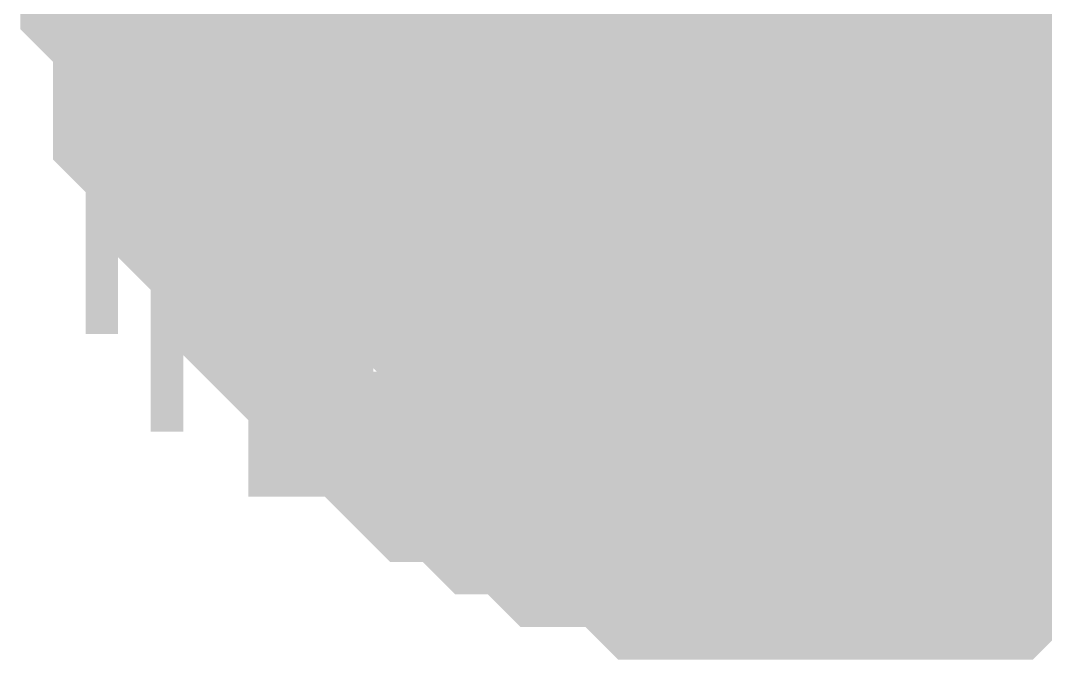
# Model space of a CAD drawing. Header units: inches. Extents: x 0 to 841, y 0 to 594.
# Drawn here: x 429.365 to 430.188, y 236.828 to 237.341 of the extents above; entities that cross this region are included whole.
import ezdxf

# ---------------------------------------------------------------- set-up
doc = ezdxf.new("R2010")
doc.units = ezdxf.units.IN
doc.layers.add('Sheet', color=255, linetype='Continuous')

msp = doc.modelspace()

# ---------------------------------------------------------------- linework, layer by layer
at = {"layer": 'Sheet'}
msp.add_lwpolyline([(429.74601, 237.50001, 0.508, 0.508, 1), (430.25401, 237.50001, 0.508, 0.508, 1)], format="xyseb", close=True, dxfattribs=at)
for points in [[(430.01168, 236.97809, 0.29972, 0.29972, 0), (429.98555, 236.97809, 0.29972, 0.29972, 0), (429.95942, 236.97809, 0.29972, 0.29972, 0), (429.93329, 236.97809, 0.29972, 0.29972, 0), (429.90716, 236.97809, 0.29972, 0.29972, 0), (429.88103, 237.00422, 0.29972, 0.29972, 0), (429.8549, 237.00422, 0.29972, 0.29972, 0), (429.82877, 237.00422, 0.29972, 0.29972, 0), (429.80263, 237.03035, 0.29972, 0.29972, 0), (429.80263, 237.03035, 0.29972, 0.29972, 0), (429.7765, 237.03035, 0.29972, 0.29972, 0), (429.75037, 237.05648, 0.29972, 0.29972, 0), (429.72424, 237.05648, 0.29972, 0.29972, 0), (429.69811, 237.08262, 0.29972, 0.29972, 0), (429.69811, 237.10875, 0.29972, 0.29972, 0), (429.67198, 237.10875, 0.29972, 0.29972, 0), (429.64585, 237.13488, 0.29972, 0.29972, 0), (429.64585, 237.16101, 0.29972, 0.29972, 0), (429.61972, 237.16101, 0.29972, 0.29972, 0), (429.61972, 237.18714, 0.29972, 0.29972, 0), (429.59359, 237.21327, 0.29972, 0.29972, 0), (429.59359, 237.2394, 0.29972, 0.29972, 0), (429.56746, 237.2394, 0.29972, 0.29972, 0), (429.56746, 237.26553, 0.29972, 0.29972, 0), (429.54132, 237.29166, 0.29972, 0.29972, 0), (429.54132, 237.31779, 0.29972, 0.29972, 0), (429.54132, 237.34392, 0.29972, 0.29972, 0), (429.54132, 237.37005, 0.29972, 0.29972, 0), (429.51519, 237.39618, 0.29972, 0.29972, 0), (429.51519, 237.42231, 0.29972, 0.29972, 0), (429.51519, 237.44844, 0.29972, 0.29972, 0), (429.51519, 237.47457, 0.29972, 0.29972, 0), (429.51519, 237.5007, 0.29972, 0.29972, 0)], [(430.01168, 236.97809, 0.29972, 0.29972, 0), (429.98555, 236.97809, 0.29972, 0.29972, 0), (429.95942, 236.97809, 0.29972, 0.29972, 0), (429.93329, 236.97809, 0.29972, 0.29972, 0), (429.90716, 236.97809, 0.29972, 0.29972, 0), (429.88103, 237.00422, 0.29972, 0.29972, 0), (429.8549, 237.00422, 0.29972, 0.29972, 0), (429.82877, 237.00422, 0.29972, 0.29972, 0), (429.80263, 237.03035, 0.29972, 0.29972, 0), (429.80263, 237.03035, 0.29972, 0.29972, 0), (429.7765, 237.03035, 0.29972, 0.29972, 0), (429.75037, 237.05648, 0.29972, 0.29972, 0), (429.72424, 237.05648, 0.29972, 0.29972, 0), (429.69811, 237.08262, 0.29972, 0.29972, 0), (429.69811, 237.10875, 0.29972, 0.29972, 0), (429.67198, 237.10875, 0.29972, 0.29972, 0), (429.64585, 237.13488, 0.29972, 0.29972, 0), (429.64585, 237.16101, 0.29972, 0.29972, 0), (429.61972, 237.16101, 0.29972, 0.29972, 0), (429.61972, 237.18714, 0.29972, 0.29972, 0), (429.59359, 237.21327, 0.29972, 0.29972, 0), (429.59359, 237.2394, 0.29972, 0.29972, 0), (429.56746, 237.2394, 0.29972, 0.29972, 0), (429.56746, 237.26553, 0.29972, 0.29972, 0), (429.54132, 237.29166, 0.29972, 0.29972, 0), (429.54132, 237.31779, 0.29972, 0.29972, 0), (429.54132, 237.34392, 0.29972, 0.29972, 0), (429.54132, 237.37005, 0.29972, 0.29972, 0), (429.51519, 237.39618, 0.29972, 0.29972, 0), (429.51519, 237.42231, 0.29972, 0.29972, 0), (429.51519, 237.44844, 0.29972, 0.29972, 0), (429.51519, 237.47457, 0.29972, 0.29972, 0), (429.51519, 237.5007, 0.29972, 0.29972, 0)], [(430.01168, 236.97809, 0.29972, 0.29972, 0), (429.98555, 236.97809, 0.29972, 0.29972, 0), (429.95942, 236.97809, 0.29972, 0.29972, 0), (429.93329, 236.97809, 0.29972, 0.29972, 0), (429.90716, 236.97809, 0.29972, 0.29972, 0), (429.88103, 237.00422, 0.29972, 0.29972, 0), (429.8549, 237.00422, 0.29972, 0.29972, 0), (429.82877, 237.00422, 0.29972, 0.29972, 0), (429.80263, 237.03035, 0.29972, 0.29972, 0), (429.80263, 237.03035, 0.29972, 0.29972, 0), (429.7765, 237.03035, 0.29972, 0.29972, 0), (429.75037, 237.05648, 0.29972, 0.29972, 0), (429.72424, 237.05648, 0.29972, 0.29972, 0), (429.69811, 237.08262, 0.29972, 0.29972, 0), (429.69811, 237.10875, 0.29972, 0.29972, 0), (429.67198, 237.10875, 0.29972, 0.29972, 0), (429.64585, 237.13488, 0.29972, 0.29972, 0), (429.64585, 237.16101, 0.29972, 0.29972, 0), (429.61972, 237.16101, 0.29972, 0.29972, 0), (429.61972, 237.18714, 0.29972, 0.29972, 0), (429.59359, 237.21327, 0.29972, 0.29972, 0), (429.59359, 237.2394, 0.29972, 0.29972, 0), (429.56746, 237.2394, 0.29972, 0.29972, 0), (429.56746, 237.26553, 0.29972, 0.29972, 0), (429.54132, 237.29166, 0.29972, 0.29972, 0), (429.54132, 237.31779, 0.29972, 0.29972, 0), (429.54132, 237.34392, 0.29972, 0.29972, 0), (429.54132, 237.37005, 0.29972, 0.29972, 0), (429.51519, 237.39618, 0.29972, 0.29972, 0), (429.51519, 237.42231, 0.29972, 0.29972, 0), (429.51519, 237.44844, 0.29972, 0.29972, 0), (429.51519, 237.47457, 0.29972, 0.29972, 0), (429.51519, 237.5007, 0.29972, 0.29972, 0)], [(430.01168, 236.97809, 0.29972, 0.29972, 0), (429.98555, 236.97809, 0.29972, 0.29972, 0), (429.95942, 236.97809, 0.29972, 0.29972, 0), (429.93329, 236.97809, 0.29972, 0.29972, 0), (429.90716, 236.97809, 0.29972, 0.29972, 0), (429.88103, 237.00422, 0.29972, 0.29972, 0), (429.8549, 237.00422, 0.29972, 0.29972, 0), (429.82877, 237.00422, 0.29972, 0.29972, 0), (429.80263, 237.03035, 0.29972, 0.29972, 0), (429.80263, 237.03035, 0.29972, 0.29972, 0), (429.7765, 237.03035, 0.29972, 0.29972, 0), (429.75037, 237.05648, 0.29972, 0.29972, 0), (429.72424, 237.05648, 0.29972, 0.29972, 0), (429.69811, 237.08262, 0.29972, 0.29972, 0), (429.69811, 237.10875, 0.29972, 0.29972, 0), (429.67198, 237.10875, 0.29972, 0.29972, 0), (429.64585, 237.13488, 0.29972, 0.29972, 0), (429.64585, 237.16101, 0.29972, 0.29972, 0), (429.61972, 237.16101, 0.29972, 0.29972, 0), (429.61972, 237.18714, 0.29972, 0.29972, 0), (429.59359, 237.21327, 0.29972, 0.29972, 0), (429.59359, 237.2394, 0.29972, 0.29972, 0), (429.56746, 237.2394, 0.29972, 0.29972, 0), (429.56746, 237.26553, 0.29972, 0.29972, 0), (429.54132, 237.29166, 0.29972, 0.29972, 0), (429.54132, 237.31779, 0.29972, 0.29972, 0), (429.54132, 237.34392, 0.29972, 0.29972, 0), (429.54132, 237.37005, 0.29972, 0.29972, 0), (429.51519, 237.39618, 0.29972, 0.29972, 0), (429.51519, 237.42231, 0.29972, 0.29972, 0), (429.51519, 237.44844, 0.29972, 0.29972, 0), (429.51519, 237.47457, 0.29972, 0.29972, 0), (429.51519, 237.5007, 0.29972, 0.29972, 0)], [(430.01168, 236.97809, 0.29972, 0.29972, 0), (429.98555, 236.97809, 0.29972, 0.29972, 0), (429.95942, 236.97809, 0.29972, 0.29972, 0), (429.93329, 236.97809, 0.29972, 0.29972, 0), (429.90716, 236.97809, 0.29972, 0.29972, 0), (429.88103, 237.00422, 0.29972, 0.29972, 0), (429.8549, 237.00422, 0.29972, 0.29972, 0), (429.82877, 237.00422, 0.29972, 0.29972, 0), (429.80263, 237.03035, 0.29972, 0.29972, 0), (429.80263, 237.03035, 0.29972, 0.29972, 0), (429.7765, 237.03035, 0.29972, 0.29972, 0), (429.75037, 237.05648, 0.29972, 0.29972, 0), (429.72424, 237.05648, 0.29972, 0.29972, 0), (429.69811, 237.08262, 0.29972, 0.29972, 0), (429.69811, 237.10875, 0.29972, 0.29972, 0), (429.67198, 237.10875, 0.29972, 0.29972, 0), (429.64585, 237.13488, 0.29972, 0.29972, 0), (429.64585, 237.16101, 0.29972, 0.29972, 0), (429.61972, 237.16101, 0.29972, 0.29972, 0), (429.61972, 237.18714, 0.29972, 0.29972, 0), (429.59359, 237.21327, 0.29972, 0.29972, 0), (429.59359, 237.2394, 0.29972, 0.29972, 0), (429.56746, 237.2394, 0.29972, 0.29972, 0), (429.56746, 237.26553, 0.29972, 0.29972, 0), (429.54132, 237.29166, 0.29972, 0.29972, 0), (429.54132, 237.31779, 0.29972, 0.29972, 0), (429.54132, 237.34392, 0.29972, 0.29972, 0), (429.54132, 237.37005, 0.29972, 0.29972, 0), (429.51519, 237.39618, 0.29972, 0.29972, 0), (429.51519, 237.42231, 0.29972, 0.29972, 0), (429.51519, 237.44844, 0.29972, 0.29972, 0), (429.51519, 237.47457, 0.29972, 0.29972, 0), (429.51519, 237.5007, 0.29972, 0.29972, 0)], [(430.01168, 236.97809, 0.29972, 0.29972, 0), (429.98555, 236.97809, 0.29972, 0.29972, 0), (429.95942, 236.97809, 0.29972, 0.29972, 0), (429.93329, 236.97809, 0.29972, 0.29972, 0), (429.90716, 236.97809, 0.29972, 0.29972, 0), (429.88103, 237.00422, 0.29972, 0.29972, 0), (429.8549, 237.00422, 0.29972, 0.29972, 0), (429.82877, 237.00422, 0.29972, 0.29972, 0), (429.80263, 237.03035, 0.29972, 0.29972, 0), (429.80263, 237.03035, 0.29972, 0.29972, 0), (429.7765, 237.03035, 0.29972, 0.29972, 0), (429.75037, 237.05648, 0.29972, 0.29972, 0), (429.72424, 237.05648, 0.29972, 0.29972, 0), (429.69811, 237.08262, 0.29972, 0.29972, 0), (429.69811, 237.10875, 0.29972, 0.29972, 0), (429.67198, 237.10875, 0.29972, 0.29972, 0), (429.64585, 237.13488, 0.29972, 0.29972, 0), (429.64585, 237.16101, 0.29972, 0.29972, 0), (429.61972, 237.16101, 0.29972, 0.29972, 0), (429.61972, 237.18714, 0.29972, 0.29972, 0), (429.59359, 237.21327, 0.29972, 0.29972, 0), (429.59359, 237.2394, 0.29972, 0.29972, 0), (429.56746, 237.2394, 0.29972, 0.29972, 0), (429.56746, 237.26553, 0.29972, 0.29972, 0), (429.54132, 237.29166, 0.29972, 0.29972, 0), (429.54132, 237.31779, 0.29972, 0.29972, 0), (429.54132, 237.34392, 0.29972, 0.29972, 0), (429.54132, 237.37005, 0.29972, 0.29972, 0), (429.51519, 237.39618, 0.29972, 0.29972, 0), (429.51519, 237.42231, 0.29972, 0.29972, 0), (429.51519, 237.44844, 0.29972, 0.29972, 0), (429.51519, 237.47457, 0.29972, 0.29972, 0), (429.51519, 237.5007, 0.29972, 0.29972, 0)], [(430.01168, 236.97809, 0.09906, 0.09906, 0), (429.98555, 236.97809, 0.09906, 0.09906, 0), (429.95942, 236.97809, 0.09906, 0.09906, 0), (429.93329, 236.97809, 0.09906, 0.09906, 0), (429.90716, 236.97809, 0.09906, 0.09906, 0), (429.88103, 237.00422, 0.09906, 0.09906, 0), (429.8549, 237.00422, 0.09906, 0.09906, 0), (429.82877, 237.00422, 0.09906, 0.09906, 0), (429.80263, 237.03035, 0.09906, 0.09906, 0), (429.80263, 237.03035, 0.09906, 0.09906, 0), (429.7765, 237.03035, 0.09906, 0.09906, 0), (429.75037, 237.05648, 0.09906, 0.09906, 0), (429.72424, 237.05648, 0.09906, 0.09906, 0), (429.69811, 237.08262, 0.09906, 0.09906, 0), (429.69811, 237.10875, 0.09906, 0.09906, 0), (429.67198, 237.10875, 0.09906, 0.09906, 0), (429.64585, 237.13488, 0.09906, 0.09906, 0), (429.64585, 237.16101, 0.09906, 0.09906, 0), (429.61972, 237.16101, 0.09906, 0.09906, 0), (429.61972, 237.18714, 0.09906, 0.09906, 0), (429.59359, 237.21327, 0.09906, 0.09906, 0), (429.59359, 237.2394, 0.09906, 0.09906, 0), (429.56746, 237.2394, 0.09906, 0.09906, 0), (429.56746, 237.26553, 0.09906, 0.09906, 0), (429.54132, 237.29166, 0.09906, 0.09906, 0), (429.54132, 237.31779, 0.09906, 0.09906, 0), (429.54132, 237.34392, 0.09906, 0.09906, 0), (429.54132, 237.37005, 0.09906, 0.09906, 0), (429.51519, 237.39618, 0.09906, 0.09906, 0)], [(430.01168, 236.97809, 0.09906, 0.09906, 0), (429.98555, 236.97809, 0.09906, 0.09906, 0), (429.95942, 236.97809, 0.09906, 0.09906, 0), (429.93329, 236.97809, 0.09906, 0.09906, 0), (429.90716, 236.97809, 0.09906, 0.09906, 0), (429.88103, 237.00422, 0.09906, 0.09906, 0), (429.8549, 237.00422, 0.09906, 0.09906, 0), (429.82877, 237.00422, 0.09906, 0.09906, 0), (429.80263, 237.03035, 0.09906, 0.09906, 0), (429.80263, 237.03035, 0.09906, 0.09906, 0), (429.7765, 237.03035, 0.09906, 0.09906, 0), (429.75037, 237.05648, 0.09906, 0.09906, 0), (429.72424, 237.05648, 0.09906, 0.09906, 0), (429.69811, 237.08262, 0.09906, 0.09906, 0), (429.69811, 237.10875, 0.09906, 0.09906, 0), (429.67198, 237.10875, 0.09906, 0.09906, 0), (429.64585, 237.13488, 0.09906, 0.09906, 0), (429.64585, 237.16101, 0.09906, 0.09906, 0), (429.61972, 237.16101, 0.09906, 0.09906, 0), (429.61972, 237.18714, 0.09906, 0.09906, 0), (429.59359, 237.21327, 0.09906, 0.09906, 0), (429.59359, 237.2394, 0.09906, 0.09906, 0), (429.56746, 237.2394, 0.09906, 0.09906, 0), (429.56746, 237.26553, 0.09906, 0.09906, 0), (429.54132, 237.29166, 0.09906, 0.09906, 0), (429.54132, 237.31779, 0.09906, 0.09906, 0), (429.54132, 237.34392, 0.09906, 0.09906, 0), (429.54132, 237.37005, 0.09906, 0.09906, 0), (429.51519, 237.39618, 0.09906, 0.09906, 0)], [(430.01168, 236.97809, 0.09906, 0.09906, 0), (429.98555, 236.97809, 0.09906, 0.09906, 0), (429.95942, 236.97809, 0.09906, 0.09906, 0), (429.93329, 236.97809, 0.09906, 0.09906, 0), (429.90716, 236.97809, 0.09906, 0.09906, 0), (429.88103, 237.00422, 0.09906, 0.09906, 0), (429.8549, 237.00422, 0.09906, 0.09906, 0), (429.82877, 237.00422, 0.09906, 0.09906, 0), (429.80263, 237.03035, 0.09906, 0.09906, 0), (429.80263, 237.03035, 0.09906, 0.09906, 0), (429.7765, 237.03035, 0.09906, 0.09906, 0), (429.75037, 237.05648, 0.09906, 0.09906, 0), (429.72424, 237.05648, 0.09906, 0.09906, 0), (429.69811, 237.08262, 0.09906, 0.09906, 0), (429.69811, 237.10875, 0.09906, 0.09906, 0), (429.67198, 237.10875, 0.09906, 0.09906, 0), (429.64585, 237.13488, 0.09906, 0.09906, 0), (429.64585, 237.16101, 0.09906, 0.09906, 0), (429.61972, 237.16101, 0.09906, 0.09906, 0), (429.61972, 237.18714, 0.09906, 0.09906, 0), (429.59359, 237.21327, 0.09906, 0.09906, 0), (429.59359, 237.2394, 0.09906, 0.09906, 0), (429.56746, 237.2394, 0.09906, 0.09906, 0), (429.56746, 237.26553, 0.09906, 0.09906, 0), (429.54132, 237.29166, 0.09906, 0.09906, 0), (429.54132, 237.31779, 0.09906, 0.09906, 0), (429.54132, 237.34392, 0.09906, 0.09906, 0), (429.54132, 237.37005, 0.09906, 0.09906, 0), (429.51519, 237.39618, 0.09906, 0.09906, 0)], [(430.01168, 236.97809, 0.09906, 0.09906, 0), (429.98555, 236.97809, 0.09906, 0.09906, 0), (429.95942, 236.97809, 0.09906, 0.09906, 0), (429.93329, 236.97809, 0.09906, 0.09906, 0), (429.90716, 236.97809, 0.09906, 0.09906, 0), (429.88103, 237.00422, 0.09906, 0.09906, 0), (429.8549, 237.00422, 0.09906, 0.09906, 0), (429.82877, 237.00422, 0.09906, 0.09906, 0), (429.80263, 237.03035, 0.09906, 0.09906, 0), (429.80263, 237.03035, 0.09906, 0.09906, 0), (429.7765, 237.03035, 0.09906, 0.09906, 0), (429.75037, 237.05648, 0.09906, 0.09906, 0), (429.72424, 237.05648, 0.09906, 0.09906, 0), (429.69811, 237.08262, 0.09906, 0.09906, 0), (429.69811, 237.10875, 0.09906, 0.09906, 0), (429.67198, 237.10875, 0.09906, 0.09906, 0), (429.64585, 237.13488, 0.09906, 0.09906, 0), (429.64585, 237.16101, 0.09906, 0.09906, 0), (429.61972, 237.16101, 0.09906, 0.09906, 0), (429.61972, 237.18714, 0.09906, 0.09906, 0), (429.59359, 237.21327, 0.09906, 0.09906, 0), (429.59359, 237.2394, 0.09906, 0.09906, 0), (429.56746, 237.2394, 0.09906, 0.09906, 0), (429.56746, 237.26553, 0.09906, 0.09906, 0), (429.54132, 237.29166, 0.09906, 0.09906, 0), (429.54132, 237.31779, 0.09906, 0.09906, 0), (429.54132, 237.34392, 0.09906, 0.09906, 0), (429.54132, 237.37005, 0.09906, 0.09906, 0), (429.51519, 237.39618, 0.09906, 0.09906, 0)], [(430.01168, 236.97809, 0.09906, 0.09906, 0), (429.98555, 236.97809, 0.09906, 0.09906, 0), (429.95942, 236.97809, 0.09906, 0.09906, 0), (429.93329, 236.97809, 0.09906, 0.09906, 0), (429.90716, 236.97809, 0.09906, 0.09906, 0), (429.88103, 237.00422, 0.09906, 0.09906, 0), (429.8549, 237.00422, 0.09906, 0.09906, 0), (429.82877, 237.00422, 0.09906, 0.09906, 0), (429.80263, 237.03035, 0.09906, 0.09906, 0), (429.80263, 237.03035, 0.09906, 0.09906, 0), (429.7765, 237.03035, 0.09906, 0.09906, 0), (429.75037, 237.05648, 0.09906, 0.09906, 0), (429.72424, 237.05648, 0.09906, 0.09906, 0), (429.69811, 237.08262, 0.09906, 0.09906, 0), (429.69811, 237.10875, 0.09906, 0.09906, 0), (429.67198, 237.10875, 0.09906, 0.09906, 0), (429.64585, 237.13488, 0.09906, 0.09906, 0), (429.64585, 237.16101, 0.09906, 0.09906, 0), (429.61972, 237.16101, 0.09906, 0.09906, 0), (429.61972, 237.18714, 0.09906, 0.09906, 0), (429.59359, 237.21327, 0.09906, 0.09906, 0), (429.59359, 237.2394, 0.09906, 0.09906, 0), (429.56746, 237.2394, 0.09906, 0.09906, 0), (429.56746, 237.26553, 0.09906, 0.09906, 0), (429.54132, 237.29166, 0.09906, 0.09906, 0), (429.54132, 237.31779, 0.09906, 0.09906, 0), (429.54132, 237.34392, 0.09906, 0.09906, 0), (429.54132, 237.37005, 0.09906, 0.09906, 0), (429.51519, 237.39618, 0.09906, 0.09906, 0)], [(430.01168, 236.97809, 0.09906, 0.09906, 0), (429.98555, 236.97809, 0.09906, 0.09906, 0), (429.95942, 236.97809, 0.09906, 0.09906, 0), (429.93329, 236.97809, 0.09906, 0.09906, 0), (429.90716, 236.97809, 0.09906, 0.09906, 0), (429.88103, 237.00422, 0.09906, 0.09906, 0), (429.8549, 237.00422, 0.09906, 0.09906, 0), (429.82877, 237.00422, 0.09906, 0.09906, 0), (429.80263, 237.03035, 0.09906, 0.09906, 0), (429.80263, 237.03035, 0.09906, 0.09906, 0), (429.7765, 237.03035, 0.09906, 0.09906, 0), (429.75037, 237.05648, 0.09906, 0.09906, 0), (429.72424, 237.05648, 0.09906, 0.09906, 0), (429.69811, 237.08262, 0.09906, 0.09906, 0), (429.69811, 237.10875, 0.09906, 0.09906, 0), (429.67198, 237.10875, 0.09906, 0.09906, 0), (429.64585, 237.13488, 0.09906, 0.09906, 0), (429.64585, 237.16101, 0.09906, 0.09906, 0), (429.61972, 237.16101, 0.09906, 0.09906, 0), (429.61972, 237.18714, 0.09906, 0.09906, 0), (429.59359, 237.21327, 0.09906, 0.09906, 0), (429.59359, 237.2394, 0.09906, 0.09906, 0), (429.56746, 237.2394, 0.09906, 0.09906, 0), (429.56746, 237.26553, 0.09906, 0.09906, 0), (429.54132, 237.29166, 0.09906, 0.09906, 0), (429.54132, 237.31779, 0.09906, 0.09906, 0), (429.54132, 237.34392, 0.09906, 0.09906, 0), (429.54132, 237.37005, 0.09906, 0.09906, 0), (429.51519, 237.39618, 0.09906, 0.09906, 0)], [(430.35139, 237.10875, 0.29972, 0.29972, 0), (430.32525, 237.10875, 0.29972, 0.29972, 0), (430.32525, 237.08262, 0.29972, 0.29972, 0), (430.29912, 237.05648, 0.29972, 0.29972, 0), (430.27299, 237.05648, 0.29972, 0.29972, 0), (430.24686, 237.03035, 0.29972, 0.29972, 0), (430.22073, 237.03035, 0.29972, 0.29972, 0), (430.22073, 237.03035, 0.29972, 0.29972, 0), (430.1946, 237.00422, 0.29972, 0.29972, 0), (430.16847, 237.00422, 0.29972, 0.29972, 0), (430.14234, 237.00422, 0.29972, 0.29972, 0), (430.11621, 236.97809, 0.29972, 0.29972, 0), (430.09008, 236.97809, 0.29972, 0.29972, 0), (430.06394, 236.97809, 0.29972, 0.29972, 0), (430.03781, 236.97809, 0.29972, 0.29972, 0), (430.01168, 236.97809, 0.29972, 0.29972, 0)], [(430.35139, 237.10875, 0.29972, 0.29972, 0), (430.32525, 237.10875, 0.29972, 0.29972, 0), (430.32525, 237.08262, 0.29972, 0.29972, 0), (430.29912, 237.05648, 0.29972, 0.29972, 0), (430.27299, 237.05648, 0.29972, 0.29972, 0), (430.24686, 237.03035, 0.29972, 0.29972, 0), (430.22073, 237.03035, 0.29972, 0.29972, 0), (430.22073, 237.03035, 0.29972, 0.29972, 0), (430.1946, 237.00422, 0.29972, 0.29972, 0), (430.16847, 237.00422, 0.29972, 0.29972, 0), (430.14234, 237.00422, 0.29972, 0.29972, 0), (430.11621, 236.97809, 0.29972, 0.29972, 0), (430.09008, 236.97809, 0.29972, 0.29972, 0), (430.06394, 236.97809, 0.29972, 0.29972, 0), (430.03781, 236.97809, 0.29972, 0.29972, 0), (430.01168, 236.97809, 0.29972, 0.29972, 0)], [(430.35139, 237.10875, 0.29972, 0.29972, 0), (430.32525, 237.10875, 0.29972, 0.29972, 0), (430.32525, 237.08262, 0.29972, 0.29972, 0), (430.29912, 237.05648, 0.29972, 0.29972, 0), (430.27299, 237.05648, 0.29972, 0.29972, 0), (430.24686, 237.03035, 0.29972, 0.29972, 0), (430.22073, 237.03035, 0.29972, 0.29972, 0), (430.22073, 237.03035, 0.29972, 0.29972, 0), (430.1946, 237.00422, 0.29972, 0.29972, 0), (430.16847, 237.00422, 0.29972, 0.29972, 0), (430.14234, 237.00422, 0.29972, 0.29972, 0), (430.11621, 236.97809, 0.29972, 0.29972, 0), (430.09008, 236.97809, 0.29972, 0.29972, 0), (430.06394, 236.97809, 0.29972, 0.29972, 0), (430.03781, 236.97809, 0.29972, 0.29972, 0), (430.01168, 236.97809, 0.29972, 0.29972, 0)], [(430.35139, 237.10875, 0.29972, 0.29972, 0), (430.32525, 237.10875, 0.29972, 0.29972, 0), (430.32525, 237.08262, 0.29972, 0.29972, 0), (430.29912, 237.05648, 0.29972, 0.29972, 0), (430.27299, 237.05648, 0.29972, 0.29972, 0), (430.24686, 237.03035, 0.29972, 0.29972, 0), (430.22073, 237.03035, 0.29972, 0.29972, 0), (430.22073, 237.03035, 0.29972, 0.29972, 0), (430.1946, 237.00422, 0.29972, 0.29972, 0), (430.16847, 237.00422, 0.29972, 0.29972, 0), (430.14234, 237.00422, 0.29972, 0.29972, 0), (430.11621, 236.97809, 0.29972, 0.29972, 0), (430.09008, 236.97809, 0.29972, 0.29972, 0), (430.06394, 236.97809, 0.29972, 0.29972, 0), (430.03781, 236.97809, 0.29972, 0.29972, 0), (430.01168, 236.97809, 0.29972, 0.29972, 0)], [(430.35139, 237.10875, 0.29972, 0.29972, 0), (430.32525, 237.10875, 0.29972, 0.29972, 0), (430.32525, 237.08262, 0.29972, 0.29972, 0), (430.29912, 237.05648, 0.29972, 0.29972, 0), (430.27299, 237.05648, 0.29972, 0.29972, 0), (430.24686, 237.03035, 0.29972, 0.29972, 0), (430.22073, 237.03035, 0.29972, 0.29972, 0), (430.22073, 237.03035, 0.29972, 0.29972, 0), (430.1946, 237.00422, 0.29972, 0.29972, 0), (430.16847, 237.00422, 0.29972, 0.29972, 0), (430.14234, 237.00422, 0.29972, 0.29972, 0), (430.11621, 236.97809, 0.29972, 0.29972, 0), (430.09008, 236.97809, 0.29972, 0.29972, 0), (430.06394, 236.97809, 0.29972, 0.29972, 0), (430.03781, 236.97809, 0.29972, 0.29972, 0), (430.01168, 236.97809, 0.29972, 0.29972, 0)], [(430.35139, 237.10875, 0.29972, 0.29972, 0), (430.32525, 237.10875, 0.29972, 0.29972, 0), (430.32525, 237.08262, 0.29972, 0.29972, 0), (430.29912, 237.05648, 0.29972, 0.29972, 0), (430.27299, 237.05648, 0.29972, 0.29972, 0), (430.24686, 237.03035, 0.29972, 0.29972, 0), (430.22073, 237.03035, 0.29972, 0.29972, 0), (430.22073, 237.03035, 0.29972, 0.29972, 0), (430.1946, 237.00422, 0.29972, 0.29972, 0), (430.16847, 237.00422, 0.29972, 0.29972, 0), (430.14234, 237.00422, 0.29972, 0.29972, 0), (430.11621, 236.97809, 0.29972, 0.29972, 0), (430.09008, 236.97809, 0.29972, 0.29972, 0), (430.06394, 236.97809, 0.29972, 0.29972, 0), (430.03781, 236.97809, 0.29972, 0.29972, 0), (430.01168, 236.97809, 0.29972, 0.29972, 0)], [(430.24686, 237.03035, 0.09906, 0.09906, 0), (430.22073, 237.03035, 0.09906, 0.09906, 0), (430.22073, 237.03035, 0.09906, 0.09906, 0), (430.1946, 237.00422, 0.09906, 0.09906, 0), (430.16847, 237.00422, 0.09906, 0.09906, 0), (430.14234, 237.00422, 0.09906, 0.09906, 0), (430.11621, 236.97809, 0.09906, 0.09906, 0), (430.09008, 236.97809, 0.09906, 0.09906, 0), (430.06394, 236.97809, 0.09906, 0.09906, 0), (430.03781, 236.97809, 0.09906, 0.09906, 0), (430.01168, 236.97809, 0.09906, 0.09906, 0)], [(430.24686, 237.03035, 0.09906, 0.09906, 0), (430.22073, 237.03035, 0.09906, 0.09906, 0), (430.22073, 237.03035, 0.09906, 0.09906, 0), (430.1946, 237.00422, 0.09906, 0.09906, 0), (430.16847, 237.00422, 0.09906, 0.09906, 0), (430.14234, 237.00422, 0.09906, 0.09906, 0), (430.11621, 236.97809, 0.09906, 0.09906, 0), (430.09008, 236.97809, 0.09906, 0.09906, 0), (430.06394, 236.97809, 0.09906, 0.09906, 0), (430.03781, 236.97809, 0.09906, 0.09906, 0), (430.01168, 236.97809, 0.09906, 0.09906, 0)], [(430.24686, 237.03035, 0.09906, 0.09906, 0), (430.22073, 237.03035, 0.09906, 0.09906, 0), (430.22073, 237.03035, 0.09906, 0.09906, 0), (430.1946, 237.00422, 0.09906, 0.09906, 0), (430.16847, 237.00422, 0.09906, 0.09906, 0), (430.14234, 237.00422, 0.09906, 0.09906, 0), (430.11621, 236.97809, 0.09906, 0.09906, 0), (430.09008, 236.97809, 0.09906, 0.09906, 0), (430.06394, 236.97809, 0.09906, 0.09906, 0), (430.03781, 236.97809, 0.09906, 0.09906, 0), (430.01168, 236.97809, 0.09906, 0.09906, 0)], [(430.24686, 237.03035, 0.09906, 0.09906, 0), (430.22073, 237.03035, 0.09906, 0.09906, 0), (430.22073, 237.03035, 0.09906, 0.09906, 0), (430.1946, 237.00422, 0.09906, 0.09906, 0), (430.16847, 237.00422, 0.09906, 0.09906, 0), (430.14234, 237.00422, 0.09906, 0.09906, 0), (430.11621, 236.97809, 0.09906, 0.09906, 0), (430.09008, 236.97809, 0.09906, 0.09906, 0), (430.06394, 236.97809, 0.09906, 0.09906, 0), (430.03781, 236.97809, 0.09906, 0.09906, 0), (430.01168, 236.97809, 0.09906, 0.09906, 0)], [(430.24686, 237.03035, 0.09906, 0.09906, 0), (430.22073, 237.03035, 0.09906, 0.09906, 0), (430.22073, 237.03035, 0.09906, 0.09906, 0), (430.1946, 237.00422, 0.09906, 0.09906, 0), (430.16847, 237.00422, 0.09906, 0.09906, 0), (430.14234, 237.00422, 0.09906, 0.09906, 0), (430.11621, 236.97809, 0.09906, 0.09906, 0), (430.09008, 236.97809, 0.09906, 0.09906, 0), (430.06394, 236.97809, 0.09906, 0.09906, 0), (430.03781, 236.97809, 0.09906, 0.09906, 0), (430.01168, 236.97809, 0.09906, 0.09906, 0)], [(430.24686, 237.03035, 0.09906, 0.09906, 0), (430.22073, 237.03035, 0.09906, 0.09906, 0), (430.22073, 237.03035, 0.09906, 0.09906, 0), (430.1946, 237.00422, 0.09906, 0.09906, 0), (430.16847, 237.00422, 0.09906, 0.09906, 0), (430.14234, 237.00422, 0.09906, 0.09906, 0), (430.11621, 236.97809, 0.09906, 0.09906, 0), (430.09008, 236.97809, 0.09906, 0.09906, 0), (430.06394, 236.97809, 0.09906, 0.09906, 0), (430.03781, 236.97809, 0.09906, 0.09906, 0), (430.01168, 236.97809, 0.09906, 0.09906, 0)]]:
    msp.add_lwpolyline(points, format="xyseb", dxfattribs=at)

doc.saveas('drawing.dxf')
